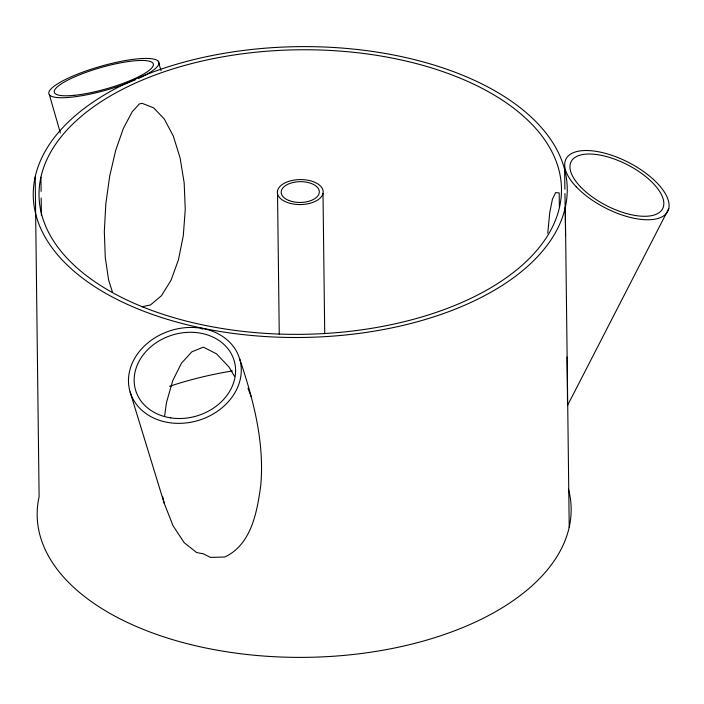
<?xml version="1.0" encoding="UTF-8"?>
<svg xmlns="http://www.w3.org/2000/svg" width="704" height="704" viewBox="0 0 704 704"><rect width="100%" height="100%" fill="white"/><g stroke="black" fill="none" stroke-linecap="round" stroke-linejoin="round"><path stroke-width="1.06" d="M547.747 233.174L549.78 212.3L552.438 199.17L555.641 192.57L559.17 192.949L559.381 206.897M164.613 416.046L166.505 402.45L172.788 380.512L181.438 363.246L191.849 351.824L203.368 347.142L216.515 353.839L229.073 367.101L234.626 376.561M668.8 208.446L567.53 405.469L567.081 356.99M135.582 79.693L126.166 83.591A57.218 12.197 -16 0 1 48.787 92.91A57.218 12.197 -16 0 1 128.128 60.095A57.218 12.197 -16 0 1 138.45 78.514M141.882 306.759L150.462 304.964L161.427 295.742L170.975 280.359L178.438 259.864L183.304 235.655L185.258 209.387L184.166 182.838L180.083 157.828L173.307 136.057L164.287 119.011L153.648 107.844L142.102 103.33L139.41 103.893L132.185 111.795L123.35 128.454L115.685 150.366L109.71 176.035L105.838 203.711L104.324 231.51L105.274 257.541L108.618 280.016L112.517 292.301M200.587 328.134L202.541 329.129M130.09 391.917L164.182 503.184L173.061 525.765L184.122 542.599L196.61 552.552L203.342 553.784L210.434 557.392L224.726 557.031C251.434 544.57 257.101 511.922 260.735 485.646C264.669 442.235 253.431 399.634 239.65 358.873A57.218 47.01 -17 0 0 145.807 344.661A57.218 47.01 -17 0 0 169.154 422.655A57.218 47.01 -17 0 0 239.65 358.873M247.993 388.326L251.425 397.302M158.303 61.266L161.005 70.673M49.438 94.934L60.368 132.959M162.721 496.76L164.182 503.184M564.608 170.632L564.898 189.306M564.96 193.538L565.55 235.682M565.303 207.302A267.01 145.42 -0.7 0 1 139.876 309.707A267.01 145.42 -0.7 0 1 195.58 59.171A267.01 145.42 -0.7 0 1 565.303 207.302L569.21 527.182M323.004 193.371A22.915 12.487 -0.7 0 1 286.484 202.162A22.915 12.487 -0.7 0 1 291.271 180.655A22.915 12.487 -0.7 0 1 323.004 193.371L324.72 333.819M277.499 190.749L279.259 334.497M40.929 177.144L41.105 191.418M41.184 198.009L41.395 215.574M35.2 176.818L39.107 496.698A267.01 145.42 -0.7 0 0 306.865 657.342A267.01 145.42 -0.7 0 0 568.506 489.227M169.646 386.302A261.237 142.278 -0.7 0 1 232.311 370.946M170.738 417.886A51.445 42.266 -17 0 0 234.124 360.545A51.445 42.266 -17 0 0 149.75 347.758A51.445 42.266 -17 0 0 170.738 417.886M143.334 307.164A261.237 142.278 -0.7 0 0 559.574 206.967A261.237 142.278 -0.7 0 0 197.842 62.04A261.237 142.278 -0.7 0 0 143.334 307.164M74.668 95.286A51.445 10.965 -16 0 0 153.12 65.85A51.445 10.965 -16 0 0 83.82 73.163A51.445 10.965 -16 0 0 74.668 95.286M288.798 200.464A19.07 10.384 -0.7 0 0 319.185 193.151A19.07 10.384 -0.7 0 0 292.776 182.565A19.07 10.384 -0.7 0 0 288.798 200.464M576.233 186.798A57.218 25.529 27.2 0 0 665.588 214.28A57.218 25.529 27.2 0 0 608.846 154.361A57.218 25.529 27.2 0 0 576.233 186.798M580.334 186.63A51.445 22.95 27.2 0 0 660.678 211.341A51.445 22.95 27.2 0 0 609.655 157.467A51.445 22.95 27.2 0 0 580.334 186.63"/></g></svg>
